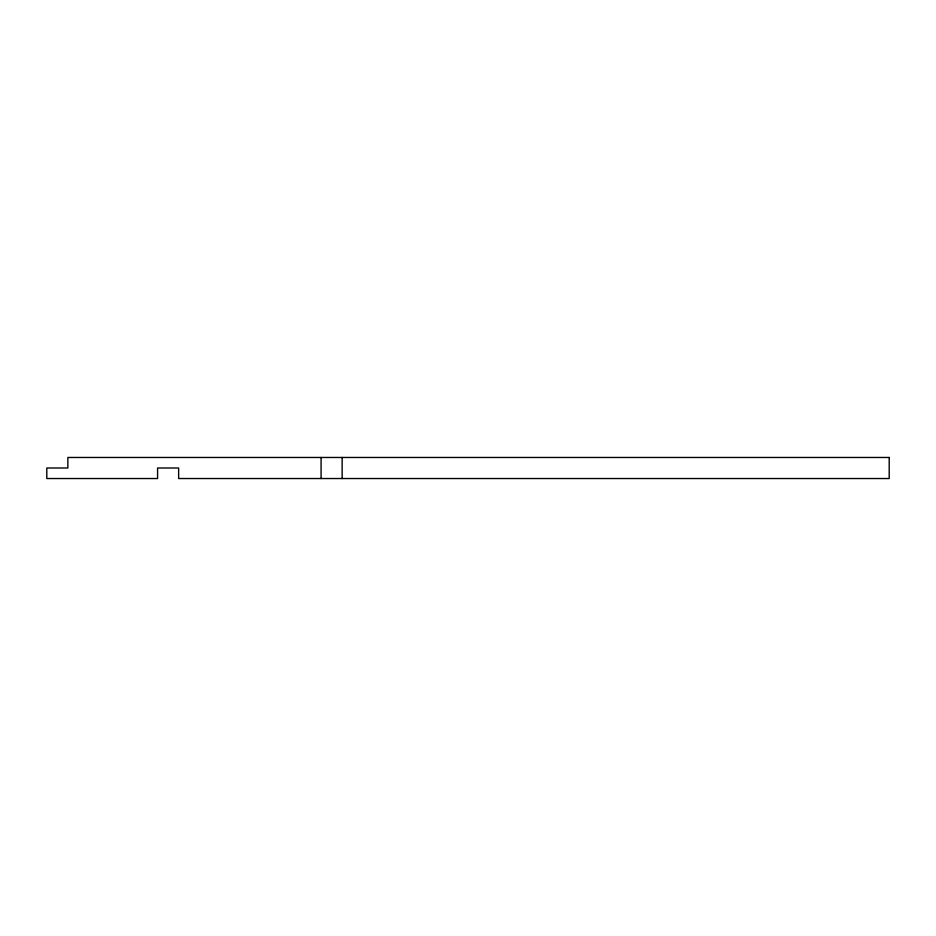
<?xml version="1.0" encoding="UTF-8"?>
<svg xmlns="http://www.w3.org/2000/svg" width="936" height="936" viewBox="0 0 936 936"><rect width="100%" height="100%" fill="white"/><g stroke="black" fill="none" stroke-linecap="round" stroke-linejoin="round"><path stroke-width="1.4" d="M342.143 457.47L342.143 478.53M321.083 457.47L321.083 478.53M889.2 457.47L67.86 457.47L67.86 468L46.8 468L46.8 478.53L157.576 478.53L157.576 468L178.636 468L178.636 478.53L889.2 478.53L889.2 457.47"/></g></svg>
